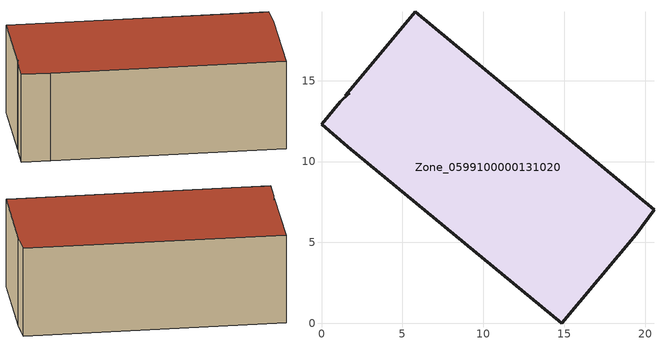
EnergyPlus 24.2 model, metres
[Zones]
Zone_0599100000131020
 floor ground (C_G): 1.46,14.06 5.79,19.26 20.55,7.02 19.44,5.5 14.86,0 1.63,10.91 0,12.3 1.17,13.71 1.72,14.23 z0
 wall outside (C_F): 1.63,10.91 14.86,0 19.44,5.5 20.55,7.02 5.79,19.26 1.46,14.06 1.72,14.23 1.17,13.71 0,12.3 1.63,10.91 z0:6.91
 roof outside (C_R): 5.79,19.26 1.46,14.06 1.72,14.23 1.17,13.71 0,12.3 1.63,10.91 14.86,0 19.44,5.5 20.55,7.02 z6.91
[BUILDING]
Pand.0599100000131020: North Axis=0; Terrain=City; Loads Convergence Tolerance Value=0.04; Temperature Convergence Tolerance Value=0.4; Solar Distribution=FullExterior; Maximum Number of Warmup Days=25; Minimum Number of Warmup Days=1
[Site:Location]
Rotterdam.The.Hague.AP_ZH_NLD Design_Conditions: Latitude=51.96; Longitude=4.45; Time Zone=1; Elevation=-4.5
[SITE:GROUNDTEMPERATURE:BUILDINGSURFACE]
18, 18, 18, 18, 18, 18, 18, 18, 18, 18, 18, 18
[MATERIAL] Thermal Absorptance=0.9; Solar Absorptance=0.7; Visible Absorptance=0.7
Name | Roughness | Thickness | Conductivity | Density | Specific Heat
G.D.1965 | MediumSmooth | 0.15 | 1 | 540 | 1210
F.D.1965 | Rough | 0.3 | 0.857143 | 1920 | 840
R.D.1965 | MediumRough | 0.2 | 0.08 | 1500 | 1000
[CONSTRUCTION]
C_G: G.D.1965
C_F: F.D.1965
C_R: R.D.1965
[ZONE]
Zone_0599100000131020: Type=1; Multiplier=1; Ceiling Height=Autocalculate; Volume=Autocalculate; Floor Area=autocalculate; Part of Total Floor Area=Yes
[ZONEINFILTRATION:DESIGNFLOWRATE]
Infil_Zone_0599100000131020: Zone or ZoneList or Space or SpaceList=Zone_0599100000131020; Schedule=AlwaysOn; Design Flow Rate Calculation Method=Flow/Area; Flow Rate per Floor Area=0.0042; Constant Term Coefficient=1; Temperature Term Coefficient=0; Velocity Term Coefficient=0; Velocity Squared Term Coefficient=0
[HVACTEMPLATE:ZONE:IDEALLOADSAIRSYSTEM]
Zone_0599100000131020: Maximum Heating Supply Air Temperature=50; Minimum Cooling Supply Air Temperature=13; Maximum Heating Supply Air Humidity Ratio=0.0156; Minimum Cooling Supply Air Humidity Ratio=0.0077; Heating Limit=NoLimit; Cooling Limit=NoLimit; Dehumidification Control Type=ConstantSensibleHeatRatio; Cooling Sensible Heat Ratio=0.7; Dehumidification Setpoint=60; Humidification Control Type=None; Humidification Setpoint=30; Outdoor Air Method=None; Outdoor Air Flow Rate per Person=0.00944; Outdoor Air Flow Rate per Zone Floor Area=0; Outdoor Air Flow Rate per Zone=0; Demand Controlled Ventilation Type=None; Outdoor Air Economizer Type=NoEconomizer; Heat Recovery Type=None; Sensible Heat Recovery Effectiveness=0.7; Latent Heat Recovery Effectiveness=0.65
[ZONECONTROL:THERMOSTAT]
ThermostatControl_Zone_0599100000131020: Zone or ZoneList=Zone_0599100000131020; Control Type Schedule=DualSetpointControlType; Control 1=Thermostat_Zone_0599100000131020; Temperature Difference Between Cutout And Setpoint=0
[THERMOSTATSETPOINT:DUALSETPOINT]
Thermostat_Zone_0599100000131020: Heating Setpoint Temperature Schedule=HeatingSetpoint_Zone_0599100000131020; Cooling Setpoint Temperature Schedule=CoolingSetpoint_Zone_0599100000131020
[SCHEDULE:COMPACT]
HeatingSetpoint_Zone_0599100000131020: Through: 12/31, For: AllDays, Until: 24:00, 21
CoolingSetpoint_Zone_0599100000131020: Through: 12/31, For: AllDays, Until: 24:00, 24
DualSetpointControlType: Through: 12/31, For: AllDays, Until: 24:00, 4
AlwaysOn: Through: 12/31, For: AllDays, Until: 24:00, 1
